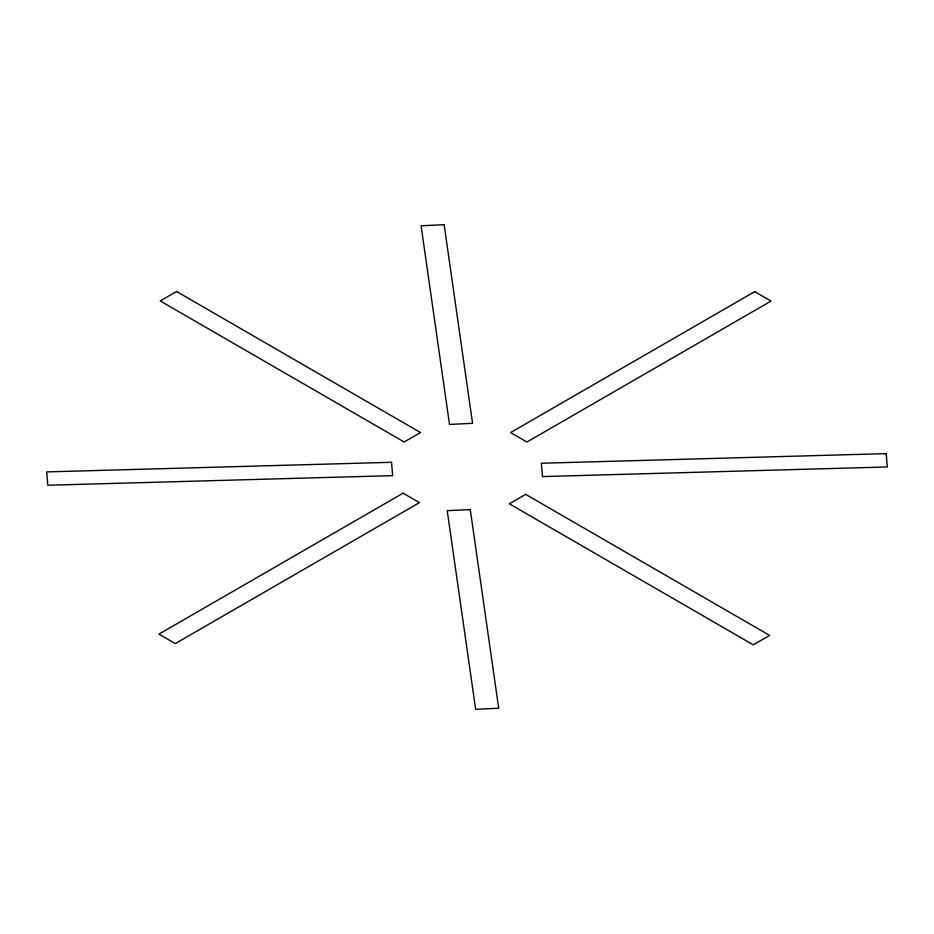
<?xml version="1.0" encoding="UTF-8"?>
<svg xmlns="http://www.w3.org/2000/svg" width="934" height="934" viewBox="0 0 934 934"><rect width="100%" height="100%" fill="white"/><g stroke="black" fill="none" stroke-linecap="round" stroke-linejoin="round"><path stroke-width="1.4" d="M176.573 291.501L160.204 300.935L404.153 441.98L420.51 432.547L176.573 291.501M403.079 493.187L158.955 634.128L175.312 643.573L419.424 502.632L403.079 493.187M754.707 291.642L510.583 432.582L526.939 442.027L771.052 301.087L754.707 291.642M525.702 494.366L509.334 503.8L753.283 644.845L769.639 635.412L525.702 494.366M444.129 224.685L421.082 225.783L449.511 424.433L472.557 423.324L444.129 224.685M470.269 509.567L447.223 510.676L475.651 709.315L498.698 708.217L470.269 509.567M391.533 462.295L46.7 471.903L47.809 485.236L392.654 475.639L391.533 462.295M886.191 453.632L541.346 463.241L542.467 476.573L887.3 466.965L886.191 453.632"/></g></svg>
